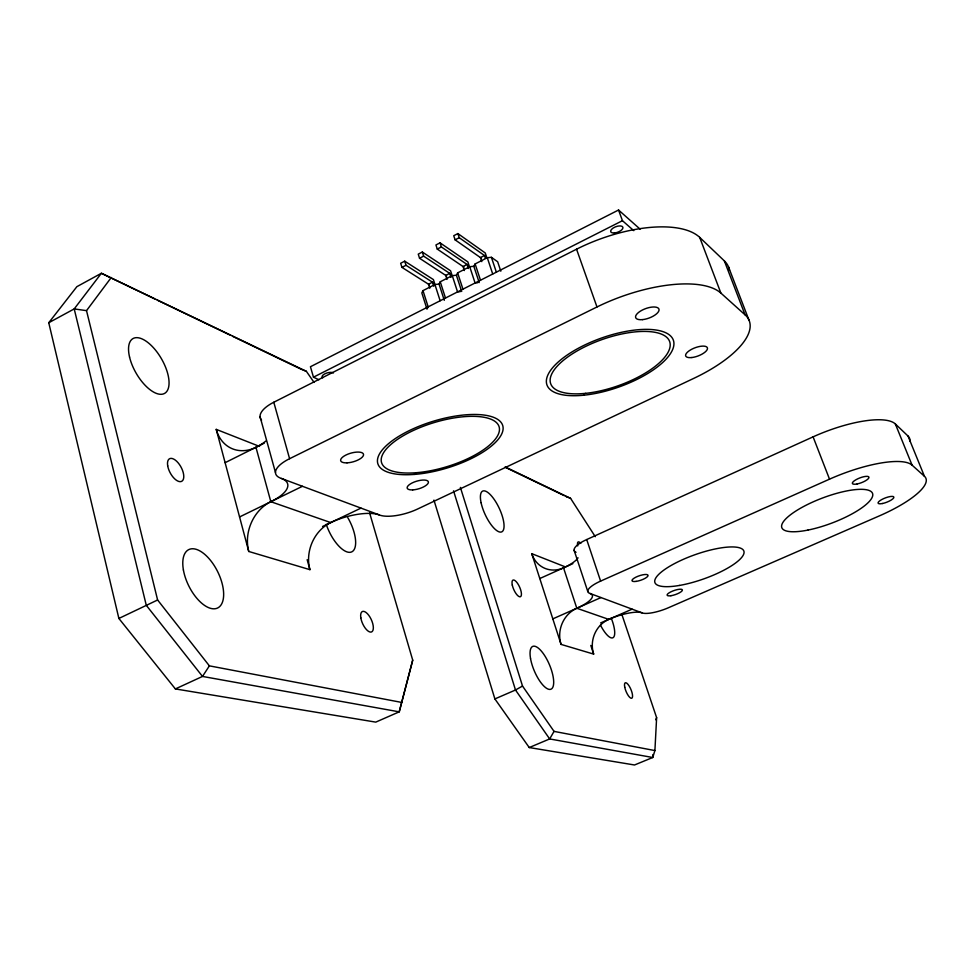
<?xml version="1.0" encoding="UTF-8"?>
<svg xmlns="http://www.w3.org/2000/svg" width="975" height="975" viewBox="0 0 975 975"><rect width="100%" height="100%" fill="white"/><g stroke="black" fill="none" stroke-linecap="round" stroke-linejoin="round"><path stroke-width="1.46" d="M433.936 500.09L494.886 698.929L529.242 747.545L634.518 764.985L652.75 757.502L654.908 750.567L656.626 717.673L621.77 614.165M652.909 754.54L652.75 757.502L549.668 738.94L529.242 747.545M314.072 382.407L306.369 371.329L101.388 273.268L76.867 286.674L48.75 322.737L118.877 618.455L175.378 688.923L375.765 722.122L399.226 711.848L412.717 660.148L369.622 512.96M412.717 660.148L399.226 711.848L202.507 676.431L175.378 688.923M655.675 719.721L656.626 717.673M422.992 290.635L421.834 292.914L426.977 309.124L428.147 306.857L422.992 290.635L434.923 284.517L439.067 284.091L440.249 281.787L452.266 275.632L456.398 275.23L457.628 272.89L469.718 266.699L473.838 266.297L475.117 263.945L487.281 257.705L491.4 257.315L497.652 261.751L500.821 271.196M460.395 487.415L522.515 686.047L554.044 731.384L549.668 738.94L515.495 690.007L453.533 490.827M401.822 702.451L209.381 665.852L202.507 676.431L146.287 605.317L74.21 308.917L101.388 273.268L154.647 298.85M209.381 665.852L157.609 599.991L86.519 310.647L111.26 277.509M522.515 686.047L515.495 690.007L494.886 698.929M48.75 322.737L74.21 308.917L86.519 310.647M404.71 261.166L406.014 265.285L434.679 283.591L433.4 279.581L404.71 261.166L400.664 263.274L401.956 267.382L429.475 284.822M422.321 252.025L423.638 256.145L451.876 274.779L450.572 270.77L422.321 252.025L418.251 254.146L419.555 258.265L446.672 276.01M440.042 242.836L441.383 246.955L469.182 265.919L467.866 261.897L440.042 242.836L435.935 244.957L437.275 249.088L463.966 267.15M457.872 233.573L459.225 237.705L486.598 256.998L485.258 252.976L457.872 233.573L453.741 235.718L455.106 239.85L481.37 258.229M401.956 267.382L406.014 265.285M419.555 258.265L423.638 256.145M437.275 249.088L441.383 246.955M455.106 239.85L459.225 237.705M640.161 229.198L618.552 210.015L310.44 366.734L313.462 377.179L318.886 379.775M313.462 377.179L622.452 220.691L633.799 230.661M261.58 420.164A31.675 12.931 -14.9 0 1 273.792 402.248L576.554 249.198A96.062 41.084 -20 0 1 699.684 237.376L724.352 260.898A92.674 38.196 -20.3 0 1 729.471 270.368M225.115 462.686L264.225 443.186M289.587 458.701L596.98 306.979A97.195 38.61 -19.9 0 1 720.878 293.073L745.058 314.827A93.722 35.856 -20.1 0 1 693.542 378.483L417.532 509.048A28.97 10.116 -16.6 0 1 379.702 515.08L280.715 478.189A32.041 12.151 -15.2 0 1 289.587 458.701L273.792 402.248M239.57 516.945L302.457 486.293M118.877 618.455L157.609 599.991M322.579 526.476L360.982 508.109M576.054 552.289A22.559 6.801 -18.6 0 1 586.706 539.553L813.089 436.849A69.225 20.95 -21.1 0 1 895.342 423.954L908.03 436.057L924.434 476.275A68.031 18.537 -21 0 1 879.206 515.958L668.375 607.766A21.231 5.533 -19 0 1 642.269 612.934L589.668 593.336A22.742 6.35 -18.7 0 1 600.612 581.1L829.518 479.164A69.81 19.561 -21 0 1 912.076 465.148L924.434 476.275M539.797 578.541L572.849 563.66M552.825 618.869L601.002 597.553M600.576 622.964L632.117 609.156M460.31 291.61L457.555 291.903L452.266 275.632M477.835 282.701L475.081 282.982L469.718 266.699M554.044 731.384L654.908 750.567M259.545 446.428L216.243 429.378L248.759 551.472L309.928 569.668A36.672 31.054 -70 0 1 330.732 522.576A36.026 12.358 -15.9 0 1 379.104 514.861M564.952 566.743L531.765 553.666L561.064 644.402L593.665 654.103A26.922 24.619 -73.1 0 1 608.753 619.381A26.362 6.825 -18.7 0 1 641.952 612.812M330.732 522.576L270.831 501.711L255.95 447.306A37.708 30.786 -65.8 0 1 216.243 429.378M608.753 619.381L576.81 608.254L563.538 567.852A27.471 24.594 -67.1 0 1 531.765 553.666M300.8 369.062L306.369 371.329M565.658 496.312L566.719 496.763M566.962 496.86L570.594 498.371L595.274 536.689M505.148 466.903L570.594 498.371M157.377 300.166L229.759 334.937M232.489 336.253L300.763 369.05M505.818 467.561L564.306 495.666M895.342 423.954L912.076 465.148M813.089 436.849L829.518 479.164M728.483 266.833L749.056 320.361M724.352 260.898L745.058 314.827M699.684 237.376L720.878 293.073M618.552 210.015L622.452 220.691M576.554 249.198L596.98 306.979M586.706 539.553L600.612 581.1M491.4 257.315L496.385 272.244M487.281 257.705L492.716 274.012M485.392 258.204L484.49 255.511L480.456 257.583L481.796 261.629M574.117 550.29L587.779 591.496M475.117 263.945L480.504 280.227M473.838 266.297L479.212 282.567M468.378 268.491L467.049 264.457L463.04 266.516L464.356 270.55M590.813 645.438L593.665 654.103M457.628 272.89L462.942 289.161M456.398 275.23L461.687 291.476M451.023 277.375L449.707 273.353L445.721 275.389L447.025 279.423M440.249 281.787L445.49 298.045M439.067 284.091L444.283 300.324M434.923 284.517L440.139 300.763M433.778 286.211L432.486 282.177L428.525 284.212L429.804 288.234M307.149 559.687L309.928 569.668M260.033 416.581L275.486 472.57M322.713 377.825A6.216 2.62 -15.4 0 1 325.333 373.596A6.216 2.62 -15.4 0 1 333.462 372.962M248.759 551.472A38.768 32.273 -69.7 0 1 270.831 501.711A39.841 14.747 -14.5 0 0 281.434 478.457M265.919 441.005A39.39 15.71 -14.1 0 1 255.95 447.306M908.03 436.057A67.482 19.866 -21.2 0 1 909.992 441.248M590.046 593.47A28.214 7.8 -18.2 0 1 576.81 608.254A28.043 25.435 -72.6 0 0 561.064 644.402M578.041 557.81A27.995 8.361 -18.2 0 1 563.538 567.852M611.252 618.174A20.572 6.398 66.5 0 1 613.129 637.638A20.572 6.398 66.5 0 1 600.503 625.17M577.724 545.915A8.092 2.498 65.7 0 1 580.795 543.392M347.831 517.713A27.519 11.517 64.1 0 1 351.097 552.118A27.519 11.517 64.1 0 1 326.247 524.306M415.764 472.753A61.449 22.949 -17 0 0 499.188 427.074A61.449 22.949 -17 0 0 406.014 434.18A61.449 22.949 -17 0 0 415.764 472.753M585.585 393.352A63.107 24.46 -19.5 0 0 669.898 342.42A63.107 24.46 -19.5 0 0 574.994 352.194A63.107 24.46 -19.5 0 0 585.585 393.352M614.433 232.988A6.496 2.925 -20.4 0 0 622.928 227.297A6.496 2.925 -20.4 0 0 613.068 228.089A6.496 2.925 -20.4 0 0 614.433 232.988M414.07 474.435A65.288 24.387 -17 0 0 502.832 425.941A65.288 24.387 -17 0 0 403.918 433.375A65.288 24.387 -17 0 0 414.07 474.435M583.903 395.192A67.056 25.996 -19.5 0 0 673.628 341.104A67.056 25.996 -19.5 0 0 572.873 351.378A67.056 25.996 -19.5 0 0 583.903 395.192M642.562 319.617A12.395 5.021 -20.2 0 0 659.003 309.258A12.395 5.021 -20.2 0 0 640.356 311.171A12.395 5.021 -20.2 0 0 642.562 319.617M691.86 357.533A11.578 4.363 -20.6 0 0 707.46 348.063A11.578 4.363 -20.6 0 0 690.312 350.049A11.578 4.363 -20.6 0 0 691.86 357.533M412.754 489.889A11.054 3.949 -16.7 0 0 428.415 482.077A11.054 3.949 -16.7 0 0 412.145 482.954A11.054 3.949 -16.7 0 0 412.754 489.889M347.027 462.845A11.858 4.485 -15.9 0 0 363.529 454.411A11.858 4.485 -15.9 0 0 345.698 455.154A11.858 4.485 -15.9 0 0 347.027 462.845M679.441 585.439A47.202 12.87 -19.5 0 0 743.986 551.521A47.202 12.87 -19.5 0 0 674.663 563.513A47.202 12.87 -19.5 0 0 679.441 585.439M807.922 530.083A48.47 13.37 -20.7 0 0 872.613 493.618A48.47 13.37 -20.7 0 0 801.036 507.926A48.47 13.37 -20.7 0 0 807.922 530.083M857.171 483.953A8.86 2.511 -21.1 0 0 868.944 477.153A8.86 2.511 -21.1 0 0 855.879 479.785A8.86 2.511 -21.1 0 0 857.171 483.953M882.546 503.502A8.446 2.267 -21.2 0 0 893.868 497.116A8.446 2.267 -21.2 0 0 881.51 499.688A8.446 2.267 -21.2 0 0 882.546 503.502M670.91 595.725A8.068 2.133 -19.2 0 0 682.415 590.094A8.068 2.133 -19.2 0 0 670.946 591.813A8.068 2.133 -19.2 0 0 670.91 595.725M636.114 581.393A8.47 2.352 -18.9 0 0 648.07 575.433A8.47 2.352 -18.9 0 0 635.883 577.176A8.47 2.352 -18.9 0 0 636.114 581.393M481.089 502.734A22.486 7.703 64.9 0 0 501.211 532.045A22.486 7.703 64.9 0 0 494.362 499.675A22.486 7.703 64.9 0 0 481.089 502.734M530.522 658.442A23.266 8.178 66.9 0 0 550.436 689.362A23.266 8.178 66.9 0 0 544.635 655.541A23.266 8.178 66.9 0 0 530.522 658.442M512.289 585.085A9.141 3.181 65.9 0 0 520.357 596.761A9.141 3.181 65.9 0 0 517.518 583.306A9.141 3.181 65.9 0 0 512.289 585.085M624.743 687.192A8.373 2.62 67.3 0 0 631.642 698.283A8.373 2.62 67.3 0 0 629.204 686.083A8.373 2.62 67.3 0 0 624.743 687.192M129.565 357.106A31.639 14.564 59.9 0 0 163.922 393.729A31.639 14.564 59.9 0 0 152.88 347.112A31.639 14.564 59.9 0 0 129.565 357.106M183.41 569.997A32.577 16.112 63.6 0 0 217.51 608.047A32.577 16.112 63.6 0 0 208.735 558.285A32.577 16.112 63.6 0 0 183.41 569.997M167.7 465.831A12.809 6.13 61.6 0 0 181.167 481.528A12.809 6.13 61.6 0 0 178.035 462.711A12.809 6.13 61.6 0 0 167.7 465.831M360.823 617.845A11.212 4.79 65.6 0 0 371.402 632.007A11.212 4.79 65.6 0 0 368.757 615.298A11.212 4.79 65.6 0 0 360.823 617.845"/></g></svg>
